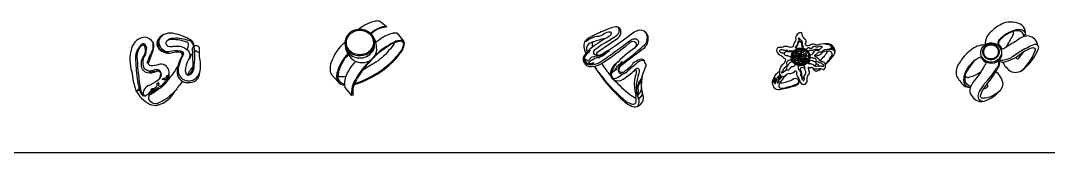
# Model space of a CAD drawing. Header units: inches. Extents: x 8.4 to 50.9, y 14.4 to 39.2.
# Drawn here: x 16.184 to 18.763, y 29.566 to 29.895 of the extents above; entities that cross this region are included whole.
import ezdxf

# ---------------------------------------------------------------- set-up
doc = ezdxf.new("R2010")
doc.units = ezdxf.units.IN
doc.header["$MEASUREMENT"] = 0
doc.layers.add('02', color=2, linetype='Continuous')
doc.layers.add('1', color=1, linetype='Continuous')

msp = doc.modelspace()

# ---------------------------------------------------------------- linework, layer by layer
at = {"layer": '02'}
for points in [[(17.0314, 29.874, -0.116215), (17.0743, 29.8944, -0.143722), (17.0846, 29.8947), (17.1013, 29.8811), (17.1008, 29.8788, 0.173382), (17.0634, 29.8623)], [(18.704, 29.856, 0.408882), (18.6881, 29.8883, 0.154596), (18.6517, 29.8894, 0.09498), (18.6176, 29.8661, 0.23698), (18.6042, 29.8351)], [(17.0616, 29.8642, -0.106598), (17.0904, 29.8794, -0.11996), (17.1013, 29.8811)], [(17.6329, 29.8078, -0.431304), (17.6296, 29.8139, -0.163101), (17.6334, 29.8179, -0.003106), (17.6825, 29.8512, 0.270959), (17.6901, 29.8678, 0.461752), (17.6772, 29.8797, 0.063654), (17.646, 29.8689, 0.059969), (17.6081, 29.8504, 0.339207), (17.5969, 29.8294, 0.071155), (17.6022, 29.8131, 0.071155)], [(17.5989, 29.8418, -0.089199), (17.6299, 29.8564, 0.216155), (17.6483, 29.8631, -0.190552), (17.6634, 29.8669, -0.623301), (17.6656, 29.8637, -0.268751), (17.6596, 29.8552, 0.029644), (17.6232, 29.832, 0.029644)], [(17.6329, 29.8078, -0.082302), (17.6283, 29.8086, -0.382241), (17.622, 29.8153, -0.276928), (17.6274, 29.8246, -0.042462), (17.6479, 29.8385, 0.028409), (17.6792, 29.8581, 0.397191), (17.6842, 29.8783)], [(17.6229, 29.7811, 0.071216), (17.6993, 29.6924, 0.050918), (17.7168, 29.6813, 0.370338), (17.7417, 29.6884, 0.21375), (17.7469, 29.7049, -0.192499), (17.7522, 29.7788, 0.382868), (17.752, 29.788, -0.224041), (17.7492, 29.7937, 0.43393), (17.7385, 29.798, 0.109699), (17.7204, 29.7879, -0.098357), (17.6988, 29.7681, -0.279861), (17.6911, 29.7653, -0.450481), (17.6858, 29.772, -0.219681), (17.6937, 29.7857, 0.001991), (17.7435, 29.8237, 0.301386), (17.7588, 29.8505, 0.61169), (17.7274, 29.8681, 0.049724), (17.7, 29.849, -0.044065), (17.6417, 29.8109, -0.168496), (17.6329, 29.8078, -0.168496)], [(18.6372, 29.8366, -0.226984), (18.6364, 29.8394, -0.158017), (18.6423, 29.8508, -0.112466), (18.6728, 29.8695, -0.171142), (18.6941, 29.8729, -0.404368), (18.705, 29.8601, -0.404368)], [(18.7016, 29.8555, 0.359599), (18.6891, 29.8693, 0.125421), (18.6735, 29.8679, 0.105005), (18.645, 29.8508, 0.206714), (18.6372, 29.8366)], [(16.59, 29.7434, -0.011786), (16.5706, 29.7186, -0.109563), (16.5328, 29.6904, -0.492338), (16.506, 29.6986, -0.390955), (16.5157, 29.7176, 0.065186), (16.5429, 29.7331, 0.310717), (16.5555, 29.7717, 0.419906), (16.5307, 29.7852, -0.057558), (16.5109, 29.7821, -0.516093), (16.5055, 29.7916, 0.024595), (16.5156, 29.8181, 0.233453), (16.5163, 29.8402, 0.216715), (16.4964, 29.8538, 0.338546), (16.4624, 29.8256, 0.149378), (16.4627, 29.7671, 0.048467), (16.473, 29.7208, 0.149526), (16.5074, 29.6865, 0.145388), (16.5272, 29.6836, 0.213016), (16.5724, 29.7203)], [(16.5436, 29.8605, 0.162229), (16.5319, 29.8482, 0.249576), (16.5342, 29.8304, 0.118978), (16.5438, 29.8207, 0.252037), (16.5572, 29.8186, -0.106012), (16.5847, 29.8201, -0.38783), (16.5924, 29.8112, 0.054874), (16.5814, 29.7837, 0.293368), (16.5867, 29.7518, 0.310273), (16.6206, 29.7486, 0.159459), (16.6337, 29.766)], [(16.6189, 29.8307, 0.336086), (16.6021, 29.8468, 0.103045), (16.5623, 29.8505, 0.203892), (16.5507, 29.8441, 0.634884), (16.5554, 29.8311, 0.073153), (16.568, 29.8311, -0.105828), (16.5895, 29.8299, -0.222873), (16.6081, 29.814, -0.219334), (16.6052, 29.7977, 0.118702), (16.5972, 29.7698, 0.175044), (16.6015, 29.7596, 0.30245), (16.6052, 29.7589, 0.339424), (16.6191, 29.777, 0.058564), (16.6195, 29.8308)], [(16.5657, 29.848, 0.21988), (16.5507, 29.8441)], [(16.998, 29.8421, 0.132445), (16.9627, 29.7894, 0.161912), (16.9628, 29.7612), (16.9797, 29.7428)], [(17.0214, 29.738, 0.103329), (17.1017, 29.7812, 0.070659), (17.1356, 29.8157, 0.183847), (17.1451, 29.8367, 0.418939), (17.1343, 29.8434, 0.109704), (17.108, 29.8323, 0.078635), (17.062, 29.7943, 0.065397), (17.0268, 29.7472, 0.223443), (17.0186, 29.7085), (17.0148, 29.7078), (16.9981, 29.7282, -0.145336), (16.9999, 29.7536, -0.115692), (17.0252, 29.7932)], [(17.0771, 29.8284, 0.160437), (17.0665, 29.8584, 0.160437)], [(17.0753, 29.8406, -0.130522), (17.1167, 29.8638, -0.128676), (17.1282, 29.8644), (17.1454, 29.8427)], [(17.7243, 29.8267, 0.063451), (17.7338, 29.8365, 0.261081), (17.7343, 29.8437, 0.304111), (17.7267, 29.8493, 0.169909), (17.7156, 29.8464, -0.015396), (17.6392, 29.7917, -0.098063), (17.6195, 29.7845, -0.294554), (17.5996, 29.7906, -0.242787), (17.5977, 29.8069)], [(18.2034, 29.7852, 0.006979), (18.2042, 29.7863, 0.051591), (18.2207, 29.8045, 0.331594), (18.2262, 29.8245, 0.27637), (18.2112, 29.8375, 0.055541), (18.188, 29.8358, -0.181176), (18.1796, 29.834, 0.336795), (18.1666, 29.8349, -0.172942), (18.1579, 29.8323, -0.531544), (18.1536, 29.8381, 0.428806), (18.1516, 29.8491, -0.186009), (18.1449, 29.8621, 0.608323), (18.1356, 29.863, 0.228617), (18.1283, 29.8517, -0.233359), (18.1283, 29.8449, 0.084051), (18.1217, 29.8294, -0.201646), (18.1099, 29.8294, 0.193223), (18.1, 29.8302, -0.18813), (18.0935, 29.8283, -0.043191), (18.0867, 29.8282, 0.588092), (18.0819, 29.8171, 0.236363), (18.0901, 29.809, -0.101701), (18.0978, 29.8026, 0.220976), (18.1008, 29.8003, -0.485766), (18.1026, 29.795, -0.153265), (18.0949, 29.7844, 0.088148), (18.0893, 29.7756, 0.21893), (18.0901, 29.7588, 0.349113), (18.1017, 29.7569, -0.21475), (18.1119, 29.7628, 0.266065), (18.1256, 29.7682, -0.548659), (18.1299, 29.7686, -0.192108), (18.1308, 29.7647, 0.196475), (18.1343, 29.7541, -0.426825), (18.136, 29.7514, 0.103426), (18.1436, 29.7375, 0.251565), (18.1514, 29.7362, 0.250808), (18.1579, 29.7458, -0.270114), (18.1607, 29.7597, 0.398029), (18.1627, 29.7685, -0.040826), (18.1608, 29.7788, 0.209109), (18.1695, 29.7788, 0.255486), (18.1851, 29.7749, -0.213926), (18.1968, 29.7737, 0.734809), (18.2007, 29.7741, 0.245518), (18.2037, 29.7829, 0.358282), (18.1962, 29.7921, -0.205182), (18.1877, 29.7978, 0.140019), (18.1794, 29.804, -0.098958), (18.178, 29.8047, -0.098958)], [(18.1468, 29.8262, 0.215865), (18.1478, 29.8286, 0.5532), (18.1458, 29.8323, -0.351876), (18.1455, 29.8365, 0.404484), (18.1402, 29.847, 0.3198), (18.1372, 29.8513, 0.795274), (18.136, 29.8502, -0.278114), (18.1353, 29.8428, 0.194402), (18.1332, 29.8385, -0.44934), (18.1311, 29.833, 0.548979), (18.1296, 29.8311, -0.41112), (18.127, 29.8281, -0.60638), (18.1303, 29.8241)], [(18.145, 29.8271, 0.303022), (18.1452, 29.8311, -0.267679), (18.1443, 29.8356, 0.385441), (18.1425, 29.8411, 0.41563), (18.1368, 29.8417, 0.361635), (18.1343, 29.8374, -0.151429), (18.1316, 29.8321, 0.157127), (18.1308, 29.8288, -0.254066), (18.1298, 29.8272)], [(18.6956, 29.7696, 0.137163), (18.7383, 29.8257, 0.224629), (18.7367, 29.8329, 0.318891), (18.7129, 29.8569, 0.141871), (18.692, 29.8514, -0.065436), (18.6786, 29.8422, 0.024188), (18.6503, 29.8243, -0.352695), (18.6455, 29.8252, 0.154355), (18.6372, 29.8366)], [(17.1208, 29.8393, -0.592972), (17.1215, 29.8371, -0.029425), (17.1072, 29.8202, -0.094306), (17.0704, 29.788, 0.023673), (17.0509, 29.7763, 0.008766), (17.0419, 29.7706)], [(18.1174, 29.8047, -0.232718), (18.1146, 29.8045, 0.155806), (18.1065, 29.8074, -0.500617), (18.105, 29.807, -0.224857), (18.1003, 29.812, 0.487933), (18.0954, 29.814, -0.280149), (18.0895, 29.8173, -0.464581), (18.0893, 29.8206, -0.37224), (18.0972, 29.8224, 0.238062), (18.1056, 29.8218, 0.574607), (18.1138, 29.8207, 0.337375), (18.1187, 29.8204, 0.527186), (18.1212, 29.8192, -0.553022), (18.123, 29.8185)], [(18.1212, 29.8161, 0.210394), (18.117, 29.8175, -0.155119), (18.1066, 29.8178, 0.543612), (18.1057, 29.818, -0.198553), (18.1006, 29.8152, 0.373733), (18.1001, 29.8127)], [(18.1641, 29.8098, 0.327487), (18.1736, 29.8152, -0.45737), (18.1828, 29.8207, 0.189446), (18.1935, 29.8277, 1.144829), (18.193, 29.8305, 0.177956), (18.1837, 29.8291, -0.317625), (18.1782, 29.8297, 0.565765), (18.1709, 29.8274, -0.407944), (18.1646, 29.8259, 0.490967), (18.1565, 29.8248, -0.059736), (18.1552, 29.8226)], [(18.1866, 29.822, 0.178217), (18.1741, 29.8224, -0.220321), (18.1677, 29.8207, 0.272449), (18.1604, 29.8182)], [(18.178, 29.8047, -0.401016), (18.1773, 29.81, 0.18192), (18.1843, 29.815, -0.283486), (18.1898, 29.817, 0.482225), (18.1973, 29.8207, -0.152368), (18.219, 29.8236, -0.33548), (18.2272, 29.8157)], [(18.2094, 29.8191, 0.216167), (18.1932, 29.8135, -0.215145), (18.186, 29.8083, 0.203523), (18.178, 29.8047)], [(18.6027, 29.8344, 0.194814), (18.5677, 29.8209, 0.097348), (18.5391, 29.7887, 0.206669), (18.5322, 29.7569, 0.07677), (18.5504, 29.733, 0.200379), (18.566, 29.7289, 0.200379)], [(18.6383, 29.795, 0.222646), (18.6498, 29.7914, 0.120162), (18.6942, 29.8132, -0.071214), (18.7217, 29.8273, -0.711761), (18.7292, 29.8204, -0.082172), (18.7104, 29.7873, -0.050116), (18.6956, 29.7696, -0.333356), (18.6646, 29.7706, -0.117563), (18.649, 29.7913)], [(18.7367, 29.8329, 0.224629), (18.7302, 29.8361, 0.072552), (18.7129, 29.8287, 0.058095), (18.6784, 29.8085, -0.110538), (18.6517, 29.7961, -0.216172), (18.6393, 29.7971)], [(18.6807, 29.8037, 0.246085), (18.6838, 29.8006, 0.46661), (18.6885, 29.8016, 0.065366), (18.7002, 29.8172, 0.065366)], [(17.0062, 29.81, 0.160781), (16.9805, 29.7608, 0.489408), (16.997, 29.737)], [(18.1183, 29.7978, -0.492546), (18.1144, 29.7965, 0.554321), (18.1062, 29.7857, -0.566456), (18.1062, 29.7818, 0.03024), (18.0996, 29.7769, -0.391218), (18.0987, 29.7743, 0.214138), (18.0961, 29.7708, -0.30955), (18.0934, 29.766, 0.883142), (18.0948, 29.7648, 0.398167), (18.0981, 29.7667, -0.215923), (18.1105, 29.7724, 0.417321), (18.114, 29.7749, -0.323276), (18.1215, 29.7806, 0.183592), (18.1259, 29.7822, 0.323475), (18.1271, 29.7861)], [(18.1207, 29.7926, 0.349152), (18.1173, 29.7922, -0.134566), (18.1138, 29.7893, 0.200832), (18.1097, 29.7842, 0.162512), (18.105, 29.7736, 0.636126), (18.1053, 29.7715)], [(18.1593, 29.7907, 0.385671), (18.1635, 29.7875, -0.256724), (18.1715, 29.7852, 0.315738), (18.1842, 29.7822, -0.104998), (18.1938, 29.7817, 0.133664), (18.1987, 29.7815, 0.691671), (18.1991, 29.7838, -0.195868), (18.1949, 29.7875, 0.373478), (18.1918, 29.7893, -0.117247), (18.1805, 29.7942, 0.501959), (18.1765, 29.8004, 0.141633), (18.1644, 29.8019)], [(18.1845, 29.7822, 0.596601), (18.1851, 29.7857, -0.161208), (18.1811, 29.7883, 0.175882), (18.1768, 29.7923, -0.233309), (18.1711, 29.795, 0.319003), (18.1648, 29.7945, 0.026299), (18.1619, 29.7914, 0.392744), (18.1617, 29.7894, 0.28394), (18.1655, 29.7877, 0.28394)], [(18.5682, 29.7308, -0.37055), (18.5538, 29.7468, -0.174079), (18.5611, 29.7726, 0.003565), (18.5779, 29.7963, -0.062991), (18.5888, 29.8029, -0.349074), (18.5949, 29.8024, 0.164234), (18.6047, 29.7912, -0.292948), (18.6049, 29.7856, 0.097836), (18.5998, 29.7777, -0.046684), (18.5799, 29.7491, 0.106397), (18.5681, 29.7307, 0.19468), (18.566, 29.7158, 0.265553), (18.5897, 29.6931, 0.187798), (18.6164, 29.7006, 0.108373), (18.6396, 29.7181, 0.108373)], [(18.5972, 29.6931, -0.344575), (18.5873, 29.7029, -0.16687), (18.5899, 29.7182, 0.000006), (18.6029, 29.7377, 0.058456), (18.6311, 29.7744, -0.107277), (18.6363, 29.7795, 0.176668), (18.6383, 29.795, 0.176668)], [(18.6302, 29.7663, -0.25615), (18.6348, 29.7645, -0.056977), (18.645, 29.7487, -0.244893), (18.6466, 29.7291, -0.219645), (18.6286, 29.7111, -0.167191), (18.6008, 29.7009, -0.599625), (18.5929, 29.7092, -0.091973), (18.6041, 29.7298, 0.034239), (18.6362, 29.776, 0.289152), (18.6383, 29.795, 0.289152)], [(18.0892, 29.7395, 0.061124), (18.0947, 29.7394, 0.097387), (18.1242, 29.7503, -0.236985), (18.1308, 29.7507, -0.428794), (18.1354, 29.7368, -0.099995), (18.1235, 29.7304, -0.007016), (18.092, 29.7227, -0.234332), (18.0773, 29.7249, -0.272766), (18.0718, 29.7465, -0.13988), (18.0882, 29.7691)], [(18.1357, 29.7826, 0.294231), (18.138, 29.7703, -0.210581), (18.1416, 29.7625, 0.277194), (18.1424, 29.7559, -0.1984), (18.1443, 29.7518, 0.630474), (18.1471, 29.747, 1.030922), (18.1497, 29.747, 0.215013), (18.1506, 29.7506, -0.297902), (18.1531, 29.7611, 0.265779), (18.1537, 29.7697, -0.230025), (18.1517, 29.7761, 0.260036), (18.1474, 29.7831, 0.260036)], [(18.1517, 29.7743, 0.235067), (18.1453, 29.7776, 0.050463), (18.1433, 29.7778, 0.428277), (18.1399, 29.7719, -0.135612), (18.1434, 29.7617, 0.276145), (18.145, 29.755, -0.198808), (18.1466, 29.7523, 0.964278), (18.1482, 29.7519, -0.44065), (18.15, 29.7531)], [(18.5543, 29.7562, 0.372303), (18.5653, 29.7543, 0.09895), (18.5935, 29.7673, 0.09895)], [(16.9802, 29.7596, 0.380672), (16.9852, 29.7551, 0.036855), (17.0008, 29.756, 0.036855)], [(18.0892, 29.7395, 0.028361), (18.0982, 29.7515, -0.205722), (18.1019, 29.7555, 0.18756), (18.1062, 29.7609, 0.18756)], [(18.6001, 29.7243, 0.101506), (18.6094, 29.7286, 0.595331), (18.6086, 29.7356)]]:
    msp.add_lwpolyline(points, format="xyb", dxfattribs=at)
for points in [[(16.6052, 29.85, 0.073161), (16.5707, 29.8625, 0.29572), (16.5305, 29.8505, 0.453733), (16.5352, 29.821, 0.247511), (16.565, 29.8152, -0.090759), (16.5819, 29.8175, -0.3775), (16.5893, 29.808, 0.131675), (16.5768, 29.7636, 0.396724), (16.6038, 29.7401, 0.441147), (16.6337, 29.766, 0.112304), (16.6334, 29.8002, -0.034616), (16.6331, 29.8242, 0.618214), (16.6195, 29.8308, 0.32481)], [(16.4854, 29.7226, -0.031844), (16.4774, 29.7987, -0.241206), (16.487, 29.8324, -0.782016), (16.4951, 29.8306, -0.246723), (16.4923, 29.8062, 0.16724), (16.4863, 29.7876, 0.406804), (16.5022, 29.7652, 0.176913), (16.524, 29.7682, -0.562652), (16.5347, 29.7635, -0.252822), (16.5266, 29.7445, -0.064722), (16.5039, 29.7323, 0.18905), (16.4923, 29.7182, 0.123086), (16.4915, 29.7066, -0.051023)]]:
    msp.add_lwpolyline(points, format="xyb", close=True, dxfattribs=at)
for points in [[(18.139, 29.8032), (18.1311, 29.8053), (18.1305, 29.8091), (18.1327, 29.8166), (18.133, 29.8181), (18.1275, 29.8127), (18.1263, 29.8099), (18.1232, 29.8085), (18.1214, 29.8069)], [(18.139, 29.8032), (18.1349, 29.8103), (18.1372, 29.8133), (18.1441, 29.8171), (18.1453, 29.818), (18.1376, 29.818), (18.1347, 29.8169), (18.1316, 29.8181), (18.1274, 29.8184)], [(18.1359, 29.8231), (18.1364, 29.8207), (18.1339, 29.821), (18.1282, 29.8183), (18.1307, 29.8155), (18.1323, 29.8168), (18.1337, 29.816), (18.134, 29.8118), (18.1376, 29.8123), (18.139, 29.8032)], [(18.139, 29.8032), (18.1411, 29.8111), (18.1449, 29.8116), (18.1524, 29.8094), (18.1539, 29.8092), (18.1485, 29.8146), (18.1457, 29.8159), (18.1443, 29.8189), (18.1414, 29.8223), (18.1414, 29.824)], [(18.1521, 29.8214), (18.1496, 29.8173), (18.148, 29.8194), (18.142, 29.8215), (18.1418, 29.8177), (18.1439, 29.8176), (18.1443, 29.816), (18.1416, 29.8127), (18.1445, 29.8106), (18.139, 29.8032)], [(18.139, 29.8032), (18.1461, 29.8072), (18.1491, 29.8049), (18.1529, 29.7981), (18.1538, 29.7968), (18.1538, 29.8045), (18.1527, 29.8074), (18.1539, 29.8105), (18.1542, 29.815), (18.1568, 29.8176)], [(18.1213, 29.8062), (18.1244, 29.806), (18.1246, 29.8081), (18.1262, 29.8085), (18.1294, 29.8058), (18.1315, 29.8087), (18.139, 29.8032)], [(18.124, 29.8143), (18.1248, 29.8138), (18.123, 29.8124)], [(18.139, 29.8032), (18.1368, 29.7953), (18.133, 29.7947), (18.1255, 29.7969), (18.124, 29.7972), (18.1294, 29.7917), (18.1323, 29.7905), (18.1329, 29.7891)], [(18.139, 29.8032), (18.1319, 29.7991), (18.1288, 29.8014), (18.1251, 29.8083), (18.1241, 29.8095), (18.1241, 29.8018), (18.1252, 29.7989), (18.1241, 29.7959)], [(18.1256, 29.794), (18.1266, 29.7949), (18.1253, 29.7965), (18.1261, 29.7979), (18.1303, 29.7983), (18.1298, 29.8018), (18.139, 29.8032)], [(18.139, 29.8032), (18.143, 29.7961), (18.1407, 29.793), (18.1339, 29.7893), (18.1334, 29.7889)], [(18.1361, 29.7882), (18.1361, 29.7886), (18.1341, 29.7888), (18.1336, 29.7904), (18.1363, 29.7936), (18.1335, 29.7957), (18.139, 29.8032)], [(18.1354, 29.7883), (18.1403, 29.7883), (18.1432, 29.7894), (18.1458, 29.7885)], [(18.1611, 29.8068), (18.1565, 29.8057), (18.1568, 29.8082), (18.1541, 29.814), (18.1513, 29.8114), (18.1526, 29.8099), (18.1518, 29.8084), (18.1476, 29.8081), (18.1481, 29.8045), (18.139, 29.8032)], [(18.1486, 29.7894), (18.1472, 29.7908), (18.1457, 29.7895), (18.1442, 29.7903), (18.1439, 29.7945), (18.1403, 29.794), (18.139, 29.8032)], [(18.1536, 29.7923), (18.1531, 29.7926), (18.1552, 29.7941), (18.1573, 29.8001), (18.1535, 29.8003), (18.1534, 29.7983), (18.1518, 29.7978), (18.1485, 29.8005), (18.1464, 29.7977), (18.139, 29.8032)], [(18.139, 29.8032), (18.1469, 29.801), (18.1474, 29.7972), (18.1452, 29.7897), (18.145, 29.7882), (18.1504, 29.7936), (18.1517, 29.7965), (18.1547, 29.7978), (18.1581, 29.8007), (18.16, 29.8007)]]:
    msp.add_lwpolyline(points, dxfattribs=at)
for centre, radius, start, end in [((17.7358, 29.8523), 0.0209, 347.2397, 52.5141), ((18.652, 29.8675), 0.0235, 336.1922, 2.5257), ((16.3044, 29.8334), 0.212, 357.3645, 1.8368), ((16.5272, 29.8399), 0.0031, 319.3814, 19.3623), ((16.5433, 29.8416), 0.0132, 150.0613, 182.8599), ((16.5639, 29.7433), 0.1048, 69.5758, 89.0608), ((16.6009, 29.8369), 0.00452, 349.4504, 94.5706), ((17.202, 29.6743), 0.1855, 115.8754, 134.1058), ((17.1392, 29.8088), 0.0372, 86.8545, 119.2796), ((17.1386, 29.838), 0.00829, 357.3965, 71.5252), ((17.6284, 29.8112), 0.0317, 103.5391, 128.0111), ((17.6232, 29.8373), 0.00526, 114.5207, 167.8939), ((17.6735, 29.7053), 0.1465, 99.0473, 110.9902), ((17.7215, 29.8264), 0.0163, 81.3694, 133.0325), ((17.7218, 29.8355), 0.00735, 321.8327, 72.8877), ((17.7352, 29.85), 0.021, 297.8905, 353.8309), ((18.3186, 30.0404), 0.399, 327.9851, 332.7935), ((16.5187, 29.8011), 0.0466, 136.8685, 177.9135), ((16.4916, 29.8292), 0.00787, 81.5636, 150.9673), ((16.4739, 29.8183), 0.0248, 318.518, 357.8469), ((16.4891, 29.8262), 0.0114, 341.8037, 71.3638), ((16.5018, 29.8194), 0.00367, 119.7471, 213.7471), ((16.5594, 29.7941), 0.0523, 145.6472, 161.1853), ((16.5284, 29.8326), 0.00159, 116.3385, 195.3355), ((16.5239, 29.8369), 0.00476, 323.9909, 5.2849), ((16.5292, 29.8374), 0.00064, 60.2522, 187.0848), ((16.5447, 29.8321), 0.0147, 170.6548, 198.7076), ((16.5312, 29.8339), 0.00119, 61.006, 153.907), ((16.5498, 29.8421), 0.0241, 217.8294, 247.517), ((16.55, 29.8308), 0.0145, 229.2844, 266.5524), ((16.5563, 29.8994), 0.0833, 265.123, 268.1496), ((16.5465, 29.8856), 0.0712, 272.2937, 275.8101), ((16.5537, 29.8154), 0.000682, 270, 105.4866), ((16.585, 29.8346), 0.0204, 325.3603, 4.3681), ((16.621, 29.8252), 0.00588, 104.6543, 168.3014), ((15.415, 29.7656), 1.2018, 1.0198, 2.897), ((16.6161, 29.8155), 0.00545, 328.7136, 5.4369), ((16.6248, 29.8172), 0.00341, 109.6231, 199.6484), ((16.6237, 29.8184), 0.00203, 11.9132, 92.3822), ((16.6361, 29.8306), 0.0158, 228.7131, 250.1694), ((16.6304, 29.8133), 0.00256, 19.3367, 82.4294), ((17.0404, 29.8337), 0.0416, 179.28, 222.2647), ((17.1017, 29.8426), 0.0454, 315.3472, 353.7092), ((17.6692, 29.7598), 0.0857, 122.5046, 144.6247), ((17.6681, 29.761), 0.0824, 132.5589, 142.1597), ((17.622, 29.823), 0.0186, 134.748, 201.6272), ((17.8304, 29.6038), 0.3067, 135.3409, 137.1517), ((17.614, 29.8205), 0.0021, 143.6764, 211.3399), ((17.6411, 29.8369), 0.0231, 176.3643, 199.0642), ((17.6236, 29.8481), 0.0455, 280.3599, 313.5283), ((17.2697, 30.3727), 0.6927, 302.6069, 309.5123), ((17.6647, 29.799), 0.0203, 99.333, 133.7543), ((17.6701, 29.7975), 0.0233, 111.9517, 130.7149), ((17.9355, 29.5295), 0.3646, 125.3982, 135.0595), ((17.4448, 30.143), 0.4327, 305.2569, 313.9486), ((17.7465, 29.8128), 0.0263, 136.247, 147.9506), ((18.1412, 29.8567), 0.0779, 308.352, 331.1791), ((18.2229, 29.9018), 0.0674, 252.5345, 261.6621), ((18.2075, 29.7985), 0.0207, 77.3909, 84.7477), ((18.2127, 29.8113), 0.00747, 343.6709, 94.9604), ((18.2164, 29.8088), 0.0158, 80.7049, 103.1371), ((18.2128, 29.8319), 0.0032, 32.9182, 84.0207), ((18.2114, 29.8286), 0.00643, 9.4514, 50.7263), ((18.2187, 29.8294), 0.00104, 162.6944, 283.6571), ((18.2218, 29.8187), 0.00642, 88.0829, 117.1144), ((18.2191, 29.8271), 0.00126, 358.9952, 92.8704), ((18.2206, 29.8268), 0.000462, 134.6649, 354.679), ((18.2219, 29.8264), 0.000852, 25.5489, 160.4717), ((18.2209, 29.8265), 0.00179, 309.3483, 11.3144), ((18.2237, 29.8238), 0.00055, 144.3213, 290.6761), ((18.2234, 29.8244), 0.000279, 250.083, 48.9454), ((18.224, 29.8249), 0.000563, 218.7284, 331.4979), ((18.224, 29.8231), 0.000206, 339.5498, 110.4977), ((18.2246, 29.8232), 0.000481, 197.72, 21.2228), ((18.224, 29.8237), 0.0011, 346.3215, 63.1826), ((16.984, 29.8146), 0.5119, 181.3208, 187.1664), ((16.5248, 29.7907), 0.0342, 160.9885, 206.9998), ((14.0935, 30.7517), 2.593, 338.2077, 338.7286), ((16.6371, 29.7702), 0.0594, 142.4735, 162.1578), ((16.5885, 29.812), 0.00167, 285.5723, 43.3554), ((16.5898, 29.8136), 0.000521, 50.4867, 264.2404), ((16.5914, 29.8141), 0.00131, 184.5151, 309.6852), ((16.6007, 29.8059), 0.00934, 298.9124, 354.4103), ((16.6166, 29.8058), 0.00665, 142.0309, 186.8219), ((16.6123, 29.8088), 0.00146, 359.9909, 130.4944), ((16.6157, 29.8047), 0.00454, 85.6395, 114.8563), ((17.0898, 29.7335), 0.1162, 137.1678, 161.4609), ((16.9525, 29.9625), 0.2374, 286.5598, 314.3446), ((17.1914, 29.6558), 0.1909, 131.8022, 150.8418), ((17.0565, 29.8623), 0.0931, 311.6361, 326.3291), ((17.6132, 29.7984), 0.0176, 141.5665, 202.5037), ((17.6139, 29.7981), 0.0182, 200.7183, 280.7645), ((17.6098, 29.802), 0.0117, 125.3456, 194.4294), ((17.615, 29.8029), 0.017, 192.9218, 298.4083), ((17.6011, 29.8009), 0.00255, 149.2479, 237.2569), ((17.6148, 29.7992), 0.0161, 125.0214, 169.4021), ((17.5941, 29.7798), 0.0197, 52.9239, 73.2403), ((17.6077, 29.7983), 0.00327, 236.4522, 1.9999), ((17.6098, 29.7898), 0.000764, 82.3592, 322.9186), ((17.6416, 29.7543), 0.0483, 114.2505, 131.2235), ((17.6155, 29.7958), 0.00821, 232.0447, 295.8784), ((17.6235, 29.7891), 0.0155, 95.123, 143.2971), ((17.6113, 29.8387), 0.0588, 275.7809, 302.5768), ((17.62, 29.7799), 0.00863, 69.1508, 96.6123), ((17.6319, 29.7881), 0.0144, 72.37, 134.5362), ((17.6328, 29.7787), 0.0281, 88.3259, 112.53), ((17.632, 29.7971), 0.00624, 47.6351, 92.433), ((17.6301, 29.8395), 0.0329, 276.25, 308.6105), ((17.706, 29.7707), 0.0221, 121.1177, 167.209), ((17.6823, 29.7927), 0.00818, 286.3465, 342.2673), ((17.6922, 29.7894), 0.00232, 5.3807, 160.5658), ((18.6725, 28.6524), 1.4763, 129.5783, 130.9649), ((17.7454, 29.7759), 0.0196, 93.6, 133.3077), ((17.7447, 29.7892), 0.00634, 45.2165, 94.7971), ((18.1447, 29.8484), 0.0848, 313.7732, 332.4356), ((18.6094, 29.7567), 0.0506, 128.4746, 142.892), ((16.5708, 29.9069), 0.1523, 239.8774, 244.3667), ((16.5061, 29.8119), 0.0423, 268.4272, 288.5015), ((16.5092, 29.7662), 0.00173, 137.5814, 268.3153), ((16.5091, 29.767), 0.00122, 58.7402, 162.3412), ((16.5128, 29.769), 0.00325, 196.0118, 289.2711), ((16.5184, 29.7595), 0.00785, 70.1293, 125.138), ((16.5248, 29.7539), 0.0187, 67.6535, 106.632), ((16.5225, 29.7643), 0.00813, 65.1226, 112.087), ((16.5262, 29.7711), 0.000602, 114.3668, 315.0673), ((16.5265, 29.7692), 0.00146, 8.67, 84.3118), ((16.5249, 29.761), 0.0124, 329.5232, 55.4467), ((16.4268, 29.8627), 0.172, 317.0401, 332.5114), ((16.688, 29.7205), 0.0936, 139.1911, 155.8003), ((16.5899, 29.782), 0.0272, 300.8518, 10.703), ((17.0114, 29.7567), 0.0346, 156.5177, 203.6481), ((18.0282, 30.0696), 0.4973, 215.4583, 219.1128), ((17.9014, 29.9549), 0.3087, 212.6599, 219.6985), ((17.6806, 29.7623), 0.0173, 166.5196, 260.2452), ((17.7035, 29.7549), 0.0414, 129.0911, 163.929), ((17.6854, 29.7628), 0.0195, 162.3019, 204.9873), ((17.709, 29.7566), 0.0438, 136.1111, 164.0496), ((17.6684, 29.7651), 0.00078, 119.1469, 2.7893), ((17.7049, 29.7622), 0.0371, 137.8922, 174.5062), ((17.6763, 29.7604), 0.00854, 108.7909, 146.6045), ((17.6514, 29.7883), 0.0297, 318.1333, 328.0755), ((17.678, 29.7778), 0.00279, 216.917, 2.5427), ((17.6784, 29.7765), 0.00268, 186.9473, 279.3642), ((17.6777, 29.7733), 0.00127, 214.577, 26.3074), ((17.6794, 29.7798), 0.000441, 36.767, 300.5923), ((17.6799, 29.7783), 0.00106, 331.1424, 102.9496), ((17.6808, 29.7826), 0.00277, 246.7137, 0.6171), ((17.6846, 29.7835), 0.00132, 75.0741, 223.948), ((17.6928, 29.7712), 0.00947, 152.3161, 246.2974), ((17.6928, 29.7787), 0.0166, 256.691, 315.8007), ((17.7028, 29.7458), 0.0177, 107.6962, 126.6661), ((17.6147, 29.8859), 0.1589, 302.9139, 314.9941), ((17.7271, 29.7704), 0.00234, 45.3463, 126.1888), ((17.7135, 29.7662), 0.0163, 325.6271, 21.0955), ((17.7314, 29.7706), 0.00517, 357.1357, 145.9088), ((17.7163, 29.7684), 0.0204, 329.0239, 5.5044), ((18.1804, 29.7761), 0.00702, 179.7502, 306.4539), ((18.035, 29.9844), 0.2456, 304.7439, 306.7146), ((18.1648, 29.8151), 0.0488, 293.8984, 305.3559), ((18.6108, 29.7425), 0.0612, 133.0084, 168.2304), ((16.7073, 29.7827), 0.2334, 187.8514, 194.4587), ((16.5248, 29.7417), 0.00511, 289.4369, 346.3879), ((16.517, 29.762), 0.02, 298.5737, 338.4758), ((16.5285, 29.7387), 0.00224, 333.6202, 54.4742), ((16.5447, 29.7352), 0.0144, 170.3147, 193.2129), ((16.5184, 29.761), 0.0338, 298.1168, 328.1675), ((16.5313, 29.7808), 0.0325, 283.6407, 299.0688), ((16.5408, 29.7496), 0.00182, 190.159, 252.2592), ((16.5427, 29.7382), 0.01, 70.2724, 104.6042), ((16.5427, 29.7446), 0.00457, 342.8431, 41.9914), ((16.5452, 29.7577), 0.00561, 290.0095, 359.7213), ((16.5899, 29.7159), 0.0526, 137.2858, 140.7244), ((16.5458, 29.7474), 0.00381, 341.8793, 29.7828), ((16.542, 29.7547), 0.0113, 310.9749, 340.9175), ((16.5497, 29.7658), 0.0082, 277.694, 332.7779), ((16.5491, 29.7548), 0.00379, 304.2617, 340.7407), ((16.5553, 29.7539), 0.00265, 145.4318, 188.2793), ((16.5563, 29.7509), 0.00356, 128.9722, 178.9317), ((16.5534, 29.7545), 0.000989, 310.6081, 107.5407), ((16.9958, 29.7537), 0.0195, 214.0454, 273.9012), ((17.0691, 29.7163), 0.055, 143.8056, 188.9535), ((17.9591, 30.0038), 0.4022, 218.0464, 230.7268), ((17.6741, 29.7571), 0.00682, 202.4049, 279.8671), ((17.9014, 29.9549), 0.3087, 222.4586, 232.0725), ((17.6507, 29.8134), 0.0676, 291.2677, 307.8953), ((17.6831, 29.7693), 0.0246, 257.2019, 316.856), ((17.7673, 29.7394), 0.0439, 156.4808, 184.5772), ((17.8071, 29.7295), 0.0787, 158.842, 200.3328), ((17.7215, 29.7328), 0.0094, 341.8633, 35.5253), ((17.7473, 29.7275), 0.0161, 138.5211, 161.7147), ((17.7673, 29.7177), 0.0365, 148.0802, 158.7469), ((17.7341, 29.7394), 0.000485, 94.4624, 355.591), ((17.739, 29.7393), 0.00498, 101.3531, 172.9431), ((17.7355, 29.7394), 0.000937, 26.839, 179.6181), ((17.7341, 29.7402), 0.00226, 298.2779, 349.1634), ((17.7358, 29.7405), 0.00354, 278.8494, 19.1758), ((17.7638, 29.7363), 0.0269, 142.16, 163.0215), ((17.7383, 29.7446), 0.00304, 285.7803, 32.1089), ((17.7451, 29.7469), 0.00423, 130.7752, 190.3111), ((17.7436, 29.7501), 0.00128, 94.9308, 178.6482), ((17.7491, 29.7536), 0.00664, 128.047, 186.8371), ((18.0771, 29.7454), 0.00536, 167.7047, 202.9066), ((18.0726, 29.7438), 0.000677, 222.7356, 337.2644), ((18.0668, 29.7505), 0.00948, 312.8437, 0.596), ((18.0749, 29.7423), 0.000824, 107.3251, 254.5692), ((18.074, 29.7412), 0.000729, 288.3931, 18.4395), ((18.0748, 29.7403), 0.000664, 156.1999, 330.7075), ((18.0747, 29.7443), 0.00122, 268.1358, 7.5425), ((18.0765, 29.7409), 0.00146, 120.6331, 222.6216), ((18.0785, 29.7431), 0.00285, 154.6057, 197.556), ((18.0771, 29.739), 0.000987, 98.0101, 355.508), ((18.0772, 29.7456), 0.000985, 126.5768, 233.4232), ((18.0772, 29.7506), 0.000896, 31.0464, 190.5348), ((18.0734, 29.7498), 0.00469, 313.0524, 15.4592), ((18.0775, 29.7449), 0.000879, 36.4614, 184.6198), ((18.0765, 29.7409), 0.000951, 295.8026, 352.0982), ((18.0794, 29.7422), 0.00239, 129.2377, 217.0656), ((18.0775, 29.7449), 0.000889, 293.437, 39.7568), ((18.0771, 29.7401), 0.0015, 310.0136, 30.4059), ((18.0798, 29.7411), 0.0014, 92.7207, 187.6221), ((18.0699, 29.7457), 0.0104, 341.575, 4.598), ((18.0864, 29.7477), 0.00629, 129.1817, 190.2564), ((18.0813, 29.7577), 0.00525, 282.6178, 343.0934), ((18.1426, 29.7296), 0.0605, 154.2108, 170.6678), ((18.0837, 29.7396), 0.00078, 189.2514, 19.9675), ((18.0839, 29.743), 0.001, 241.8787, 306.7513), ((18.0862, 29.7393), 0.00193, 106.3239, 163.6293), ((18.0848, 29.7431), 0.000954, 251.2819, 64.3527), ((18.0857, 29.7444), 0.00072, 36.5647, 222.3343), ((18.0853, 29.7431), 0.00201, 281.6296, 60.4108), ((18.0866, 29.747), 0.000845, 133.1246, 243.1486), ((18.3871, 29.502), 0.3886, 139.1064, 140.7955), ((18.0867, 29.747), 0.000916, 235.1763, 357.9164), ((18.0896, 29.7561), 0.0033, 87.2787, 179.5937), ((18.0971, 29.7327), 0.0104, 139.2948, 177.7778), ((18.106, 29.7362), 0.0213, 130.2408, 149.4263), ((18.091, 29.7546), 0.00318, 88.5011, 155.6387), ((18.0922, 29.7537), 0.00131, 272.4844, 26.7166), ((18.0967, 29.7517), 0.00427, 105.2905, 141.805), ((18.0757, 29.8597), 0.1348, 283.0362, 295.4937), ((18.1301, 29.7431), 0.00625, 305.8248, 15.4021), ((18.5944, 29.7467), 0.0443, 169.3413, 187.2199), ((18.566, 29.7449), 0.016, 193.3346, 274.2788), ((16.4772, 29.718), 0.00232, 55.7747, 199.1666), ((16.4925, 29.7211), 0.014, 166.7204, 184.5304), ((16.48, 29.7252), 0.00149, 218.8936, 326.1862), ((16.5145, 29.7316), 0.034, 192.3364, 227.4528), ((16.502, 29.7147), 0.0104, 175.9895, 225.7506), ((16.4766, 29.7443), 0.0426, 300.0325, 319.7942), ((16.4446, 29.8296), 0.1356, 297.2243, 309.9255), ((16.5137, 29.7134), 0.00571, 86.6543, 144.0018), ((16.5155, 29.7192), 0.00563, 82.6228, 147.4762), ((16.5124, 29.7221), 0.00162, 175.3765, 248.2954), ((16.5155, 29.714), 0.00763, 78.4337, 119.6009), ((16.5156, 29.7236), 0.00473, 251.238, 299.0021), ((16.5088, 29.7468), 0.0232, 288.5093, 314.5373), ((16.5046, 29.7592), 0.0398, 288.2131, 309.4003), ((16.555, 29.6478), 0.0807, 108.2258, 117.3915), ((16.5233, 29.733), 0.00331, 303.0148, 40.7119), ((16.5265, 29.7359), 0.000981, 89.3396, 224.9595), ((16.5328, 29.7334), 0.00263, 214.4983, 303.4374), ((17.757, 29.769), 0.0733, 231.8072, 243.8117), ((18.6851, 29.8451), 0.9678, 186.475, 188.4016), ((17.7153, 29.7252), 0.0158, 347.7241, 17.2596), ((17.683, 29.7326), 0.049, 347.2942, 0.0122), ((17.7462, 29.7032), 0.0141, 135.4221, 169.6322), ((17.7762, 29.7245), 0.0433, 171.4929, 190.3873), ((17.7254, 29.713), 0.00895, 338.0931, 24.4136), ((17.7235, 29.7263), 0.0183, 313.5759, 342.6169), ((17.7042, 29.7305), 0.0381, 345.3012, 358.9364), ((17.7397, 29.7114), 0.0044, 312.1802, 21.528), ((17.7495, 29.7155), 0.0062, 159.1089, 202.9032), ((18.0924, 29.7318), 0.00583, 166.4811, 256.5691), ((18.0914, 29.7751), 0.049, 269.5687, 287.5212), ((16.4962, 29.7098), 0.00293, 240.0512, 304.7167), ((17.7293, 29.7341), 0.0485, 239.2978, 259.3466), ((17.7223, 29.6916), 0.00545, 249.2345, 339.181), ((17.726, 29.7049), 0.00216, 232.8714, 323.1854), ((17.7061, 29.6972), 0.0225, 340.4283, 16.7048), ((17.7244, 29.689), 0.0108, 305.2144, 347.9154), ((17.722, 29.6933), 0.0144, 333.129, 38.3729), ((17.7416, 29.6957), 0.00765, 106.2886, 149.6068), ((17.4899, 29.8653), 0.2976, 326.9803, 328.1467)]:
    msp.add_arc(centre, radius, start, end, dxfattribs=at)
for centre, major_axis, ratio in [((17.0352, 29.8405), (-0.0367, -0.0014), 0.919391), ((18.619, 29.8153), (-0.0258, -0.0032), 0.935191), ((18.141, 29.8044), (-0.0231, -0.0051), 0.941162), ((18.141, 29.8057), (-0.022, -0.0048), 0.926221), ((18.1412, 29.8059), (-0.0195, -0.0043), 0.9013), ((18.6188, 29.8171), (-0.0203, -0.002), 0.976678)]:
    msp.add_ellipse(centre, major_axis=major_axis, ratio=ratio, dxfattribs=at)
for centre, major_axis, ratio, start_param, end_param in [((17.0355, 29.8356), (-0.0367, -0.0014), 0.919391, 6.231995, 9.519155), ((17.0407, 29.8239), (-0.0367, -0.0014), 0.919391, 6.812254, 9.519155), ((18.6204, 29.8131), (-0.0258, -0.0032), 0.935191, 0.370776, 3.61896)]:
    msp.add_ellipse(centre, major_axis=major_axis, ratio=ratio, start_param=start_param, end_param=end_param, dxfattribs=at)
for points, knots in [([(17.0014, 29.8392), (17.0015, 29.8368), (17.0019, 29.8343), (17.0038, 29.828), (17.0059, 29.8243), (17.0114, 29.818), (17.0149, 29.8153), (17.0228, 29.8114), (17.0271, 29.8101), (17.0361, 29.8093), (17.0407, 29.8097), (17.0493, 29.8122), (17.0533, 29.8142), (17.0603, 29.8194), (17.0631, 29.8227), (17.0673, 29.8299), (17.0686, 29.8339), (17.0694, 29.842), (17.0689, 29.8461), (17.0662, 29.8538), (17.064, 29.8574), (17.0583, 29.8636), (17.0547, 29.8662), (17.0467, 29.8699), (17.0423, 29.871), (17.0333, 29.8716), (17.0287, 29.871), (17.0202, 29.8684), (17.0162, 29.8663), (17.0095, 29.8608), (17.0067, 29.8575), (17.0028, 29.8501), (17.0017, 29.8461), (17.0014, 29.8411), (17.0014, 29.8402), (17.0014, 29.8392)], [0, 0, 0, 0, 0.241607, 0.241607, 0.638142, 0.638142, 1.034676, 1.034676, 1.431211, 1.431211, 1.827745, 1.827745, 2.22428, 2.22428, 2.620814, 2.620814, 3.017349, 3.017349, 3.413883, 3.413883, 3.810418, 3.810418, 4.206952, 4.206952, 4.603487, 4.603487, 5.000021, 5.000021, 5.396556, 5.396556, 5.79309, 5.79309, 6.189625, 6.189625, 6.283185, 6.283185, 6.283185, 6.283185]), ([(18.6005, 29.8153), (18.6006, 29.8138), (18.601, 29.8123), (18.6024, 29.8086), (18.6038, 29.8064), (18.6074, 29.8028), (18.6096, 29.8013), (18.6145, 29.7995), (18.6171, 29.7991), (18.6223, 29.7994), (18.6248, 29.8), (18.6295, 29.8024), (18.6315, 29.804), (18.6348, 29.808), (18.6359, 29.8103), (18.6372, 29.8152), (18.6373, 29.8178), (18.6365, 29.8227), (18.6355, 29.8251), (18.6326, 29.8293), (18.6307, 29.8311), (18.6263, 29.8337), (18.6238, 29.8346), (18.6186, 29.8352), (18.6159, 29.835), (18.611, 29.8335), (18.6086, 29.8322), (18.6047, 29.8289), (18.6032, 29.8268), (18.601, 29.8222), (18.6004, 29.8197), (18.6004, 29.8165), (18.6004, 29.8159), (18.6005, 29.8153)], [0, 0, 0, 0, 0.252656, 0.252656, 0.676084, 0.676084, 1.099512, 1.099512, 1.52294, 1.52294, 1.946368, 1.946368, 2.369796, 2.369796, 2.793224, 2.793224, 3.216652, 3.216652, 3.64008, 3.64008, 4.063508, 4.063508, 4.486936, 4.486936, 4.910364, 4.910364, 5.333792, 5.333792, 5.75722, 5.75722, 6.180648, 6.180648, 6.283185, 6.283185, 6.283185, 6.283185])]:
    msp.add_open_spline(points, degree=3, knots=knots, dxfattribs=at)
at = {"layer": '1'}
msp.add_line((8.7087, 29.5655), (29.0349, 29.5655), dxfattribs=at)

doc.saveas('drawing.dxf')
